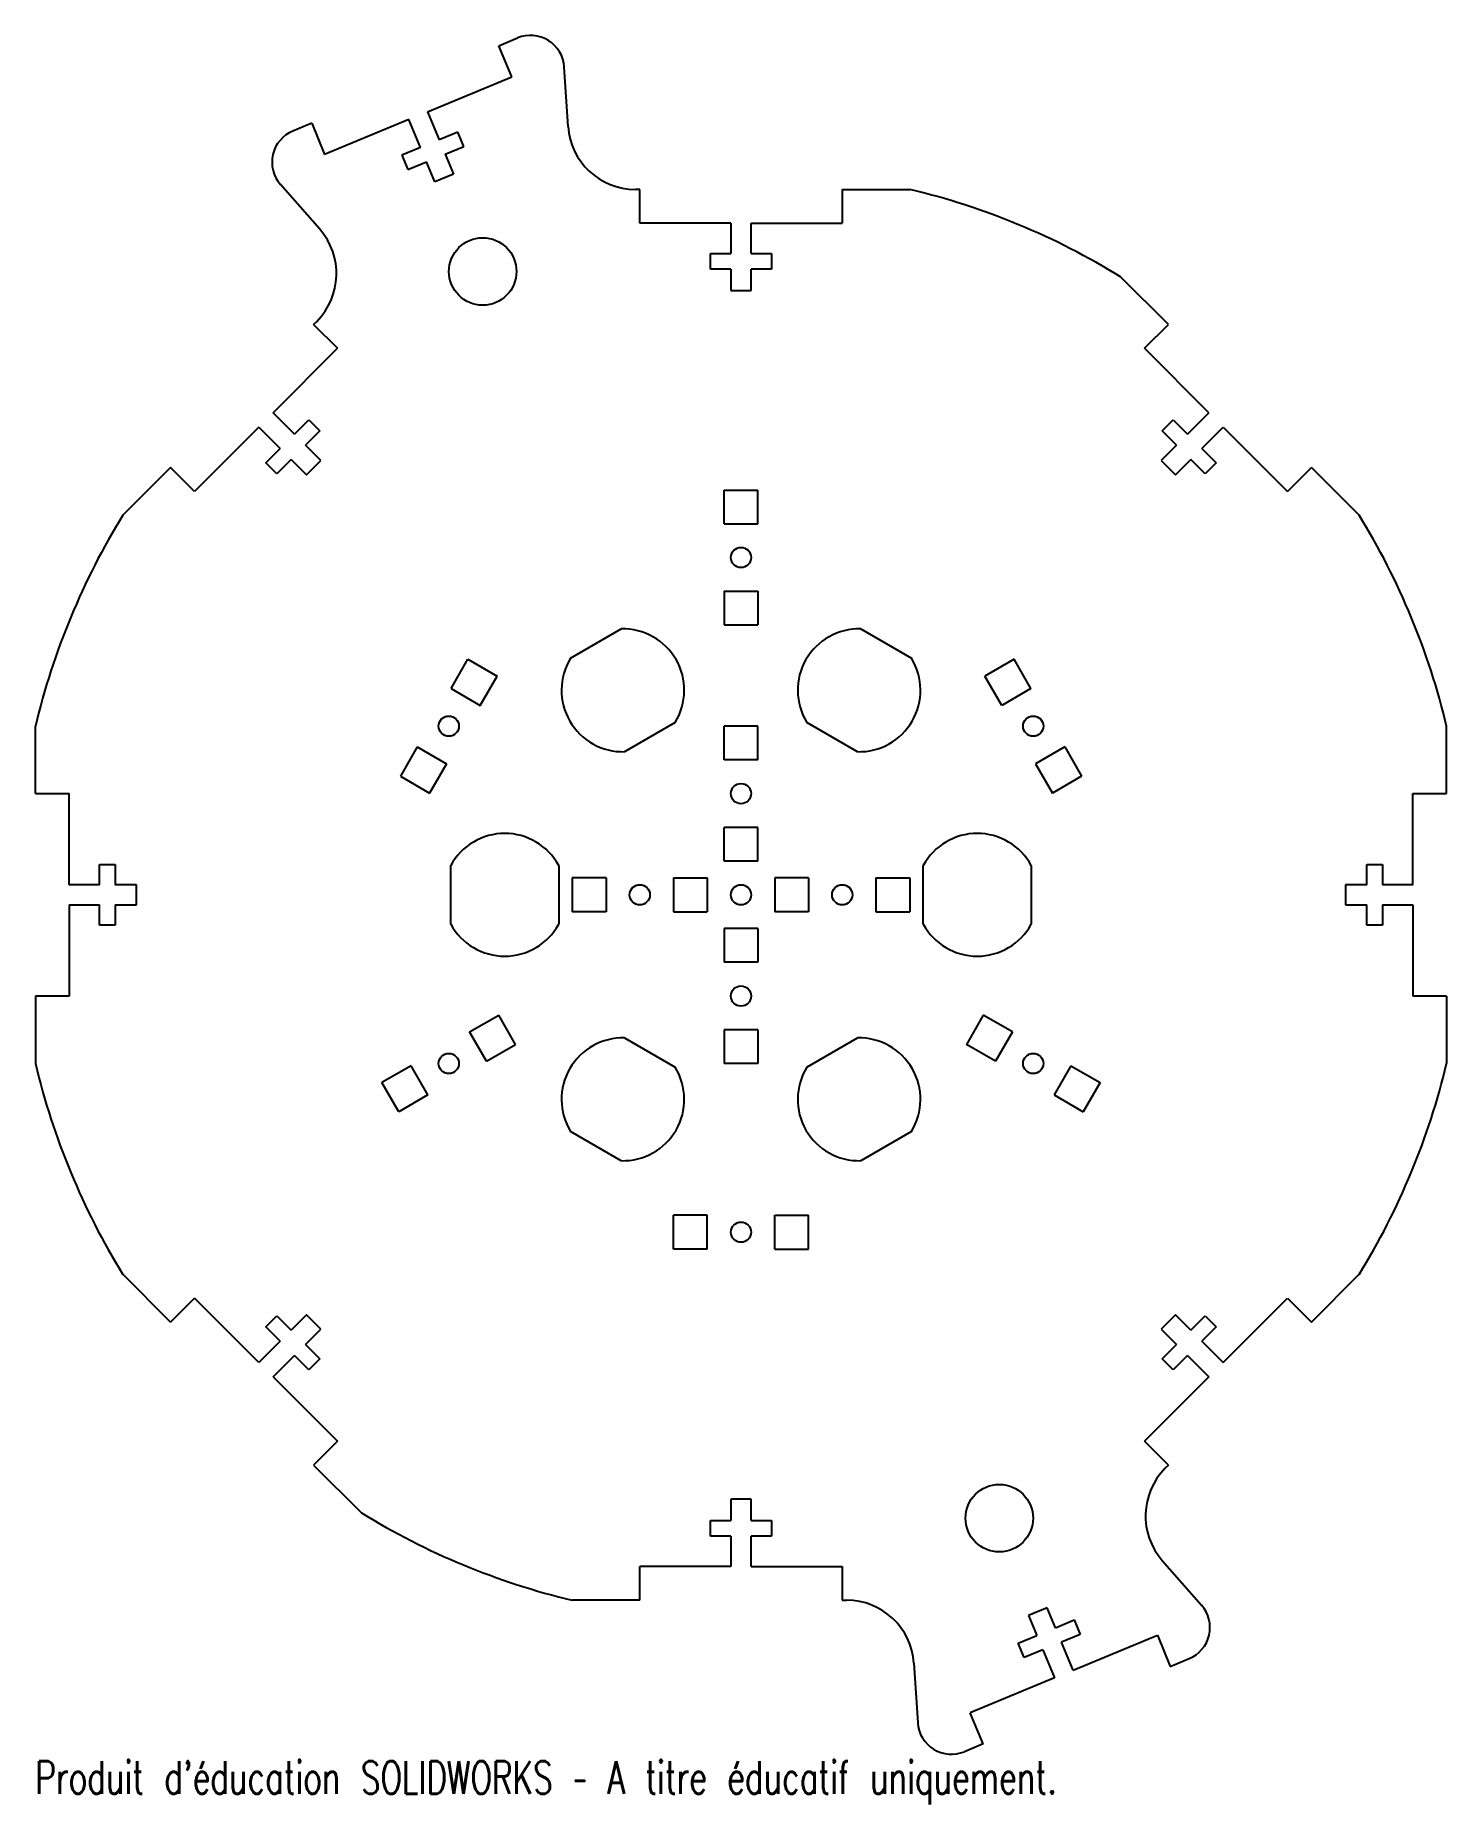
# Model space of a CAD drawing. Header units: millimetres. Extents: x -105 to 105, y -135 to 127.
import ezdxf

# ---------------------------------------------------------------- set-up
doc = ezdxf.new("R2010")
doc.units = ezdxf.units.MM
doc.styles.add('SLDTEXTSTYLE0', font='TXT', dxfattribs={"width": 0.7, "bigfont": 'bigfont'})

msp = doc.modelspace()

# ---------------------------------------------------------------- linework, layer by layer
at = {"color": 7, "linetype": 'Continuous', "lineweight": 25}
for p, q in [((-35.89, 125.84), (-33.1, 127)), ((-33.98, 121.23), (-35.89, 125.84)), ((-46.45, 116.06), (-33.98, 121.23)), ((-25.61, 113.9), (-26.19, 122.71)), ((-46.45, 116.06), (-44.73, 111.9)), ((-63.61, 114.36), (-66.4, 113.21)), ((-63.61, 114.36), (-61.69, 109.74)), ((-49.22, 114.91), (-61.69, 109.74)), ((-47.5, 110.75), (-49.22, 114.91)), ((-41.96, 113.05), (-44.73, 111.9)), ((-41.08, 110.92), (-41.96, 113.05)), ((-47.5, 110.75), (-50.27, 109.61)), ((-43.85, 109.78), (-41.08, 110.92)), ((-50.27, 109.61), (-49.39, 107.48)), ((-49.39, 107.48), (-46.62, 108.63)), ((-45.39, 105.67), (-46.62, 108.63)), ((-43.85, 109.78), (-42.62, 106.82)), ((-62.42, 98.65), (-68.25, 105.29)), ((-42.62, 106.82), (-45.39, 105.67)), ((-15, 104.55), (-15.64, 104.55)), ((-15, 99.55), (-15, 104.55)), ((15, 104.55), (25, 104.55)), ((15, 104.55), (15, 99.55)), ((-1.5, 99.55), (-15, 99.55)), ((-1.5, 99.55), (-1.5, 95.05)), ((1.5, 99.55), (15, 99.55)), ((1.5, 95.05), (1.5, 99.55)), ((-4.5, 92.75), (-4.5, 95.05)), ((-4.5, 95.05), (-1.5, 95.05)), ((1.5, 95.05), (4.5, 95.05)), ((4.5, 95.05), (4.5, 92.75)), ((-1.5, 92.75), (-4.5, 92.75)), ((-1.5, 92.75), (-1.5, 89.55)), ((4.5, 92.75), (1.5, 92.75)), ((1.5, 89.55), (1.5, 92.75)), ((-1.5, 89.55), (1.5, 89.55)), ((63.32, 84.54), (56.25, 91.61)), ((-63.32, 84.54), (-62.87, 84.99)), ((-63.32, 84.54), (-59.79, 81)), ((59.79, 81), (63.32, 84.54)), ((-69.33, 71.45), (-59.79, 81)), ((69.33, 71.45), (59.79, 81)), ((-66.15, 68.27), (-69.33, 71.45)), ((69.33, 71.45), (66.15, 68.27)), ((-71.45, 69.33), (-81, 59.79)), ((-71.45, 69.33), (-68.27, 66.15)), ((-66.15, 68.27), (-64.03, 70.39)), ((-62.4, 68.77), (-64.53, 66.65)), ((-64.03, 70.39), (-62.4, 68.77)), ((62.4, 68.77), (64.03, 70.39)), ((64.53, 66.65), (62.4, 68.77)), ((64.03, 70.39), (66.15, 68.27)), ((68.27, 66.15), (71.45, 69.33)), ((71.45, 69.33), (81, 59.79)), ((-70.39, 64.03), (-68.27, 66.15)), ((-62.26, 64.38), (-64.53, 66.65)), ((64.53, 66.65), (62.26, 64.38)), ((68.27, 66.15), (70.39, 64.03)), ((-84.54, 63.32), (-91.61, 56.25)), ((-81, 59.79), (-84.54, 63.32)), ((-68.77, 62.4), (-70.39, 64.03)), ((-66.65, 64.53), (-68.77, 62.4)), ((-66.65, 64.53), (-64.38, 62.26)), ((-64.38, 62.26), (-62.26, 64.38)), ((62.26, 64.38), (64.38, 62.26)), ((64.38, 62.26), (66.65, 64.53)), ((68.77, 62.4), (66.65, 64.53)), ((70.39, 64.03), (68.77, 62.4)), ((84.54, 63.32), (81, 59.79)), ((84.54, 63.32), (91.61, 56.25)), ((-2.5, 55), (-2.5, 60)), ((-2.5, 60), (2.5, 60)), ((2.5, 55), (2.5, 60)), ((-2.5, 55), (2.5, 55)), ((-2.5, 45), (-2.5, 40)), ((-2.5, 45), (2.5, 45)), ((2.5, 45), (2.5, 40)), ((-25.26, 35.07), (-17.74, 39.41)), ((-2.5, 40), (2.5, 40)), ((17.74, 39.41), (25.26, 35.07)), ((-42.97, 30.58), (-40.47, 34.91)), ((-40.47, 34.91), (-36.14, 32.41)), ((40.47, 34.91), (36.14, 32.41)), ((42.97, 30.58), (40.47, 34.91)), ((-38.64, 28.08), (-36.14, 32.41)), ((38.64, 28.08), (36.14, 32.41)), ((-42.97, 30.58), (-38.64, 28.08)), ((42.97, 30.58), (38.64, 28.08)), ((-104.55, 15), (-104.55, 25)), ((-9.74, 25.55), (-17.26, 21.21)), ((2.5, 25), (-2.5, 25)), ((-2.5, 20), (-2.5, 25)), ((2.5, 20), (2.5, 25)), ((17.26, 21.21), (9.74, 25.55)), ((104.55, 15), (104.55, 25)), ((-47.97, 21.92), (-50.47, 17.59)), ((-47.97, 21.92), (-43.64, 19.42)), ((47.97, 21.92), (43.64, 19.42)), ((47.97, 21.92), (50.47, 17.59)), ((-43.64, 19.42), (-46.14, 15.09)), ((2.5, 20), (-2.5, 20)), ((43.64, 19.42), (46.14, 15.09)), ((-50.47, 17.59), (-46.14, 15.09)), ((50.47, 17.59), (46.14, 15.09)), ((-104.55, 15), (-99.55, 15)), ((-99.55, 1.5), (-99.55, 15)), ((99.55, 1.5), (99.55, 15)), ((99.55, 15), (104.55, 15)), ((2.5, 10), (-2.5, 10)), ((-2.5, 5), (-2.5, 10)), ((2.5, 5), (2.5, 10)), ((-95.05, 1.5), (-95.05, 4.5)), ((-95.05, 4.5), (-92.75, 4.5)), ((-92.75, 4.5), (-92.75, 1.5)), ((-43, -4.34), (-43, 4.34)), ((-27, 4.34), (-27, -4.34)), ((2.5, 5), (-2.5, 5)), ((27, -4.34), (27, 4.34)), ((43, 4.34), (43, -4.34)), ((92.75, 1.5), (92.75, 4.5)), ((92.75, 4.5), (95.05, 4.5)), ((95.05, 4.5), (95.05, 1.5)), ((-95.05, 1.5), (-99.55, 1.5)), ((-89.55, 1.5), (-92.75, 1.5)), ((-89.55, -1.5), (-89.55, 1.5)), ((-25, 2.5), (-25, -2.5)), ((-20, 2.5), (-25, 2.5)), ((-20, 2.5), (-20, -2.5)), ((-10, 2.5), (-5, 2.5)), ((-10, 2.5), (-10, -2.5)), ((-5, 2.5), (-5, -2.5)), ((5, 2.5), (5, -2.5)), ((10, 2.5), (5, 2.5)), ((10, 2.5), (10, -2.5)), ((20, 2.5), (25, 2.5)), ((20, 2.5), (20, -2.5)), ((25, 2.5), (25, -2.5)), ((89.55, 1.5), (89.55, -1.5)), ((92.75, 1.5), (89.55, 1.5)), ((99.55, 1.5), (95.05, 1.5)), ((-99.55, -1.5), (-95.05, -1.5)), ((-99.55, -1.5), (-99.55, -15)), ((-95.05, -4.5), (-95.05, -1.5)), ((-92.75, -1.5), (-89.55, -1.5)), ((-92.75, -1.5), (-92.75, -4.5)), ((-20, -2.5), (-25, -2.5)), ((-10, -2.5), (-5, -2.5)), ((10, -2.5), (5, -2.5)), ((20, -2.5), (25, -2.5)), ((89.55, -1.5), (92.75, -1.5)), ((92.75, -4.5), (92.75, -1.5)), ((95.05, -1.5), (99.55, -1.5)), ((95.05, -1.5), (95.05, -4.5)), ((99.55, -1.5), (99.55, -15)), ((-92.75, -4.5), (-95.05, -4.5)), ((-2.5, -5), (-2.5, -10)), ((2.5, -5), (-2.5, -5)), ((2.5, -5), (2.5, -10)), ((95.05, -4.5), (92.75, -4.5)), ((2.5, -10), (-2.5, -10)), ((-99.55, -15), (-104.55, -15)), ((-104.55, -15), (-104.55, -25)), ((104.55, -15), (99.55, -15)), ((104.55, -15), (104.55, -25)), ((-40.22, -20.33), (-35.89, -17.83)), ((-33.39, -22.17), (-35.89, -17.83)), ((35.89, -17.83), (33.39, -22.17)), ((40.22, -20.33), (35.89, -17.83)), ((-37.72, -24.67), (-40.22, -20.33)), ((-2.5, -20), (-2.5, -25)), ((2.5, -20), (-2.5, -20)), ((2.5, -20), (2.5, -25)), ((40.22, -20.33), (37.72, -24.67)), ((-37.72, -24.67), (-33.39, -22.17)), ((-17.26, -21.21), (-9.74, -25.55)), ((9.74, -25.55), (17.26, -21.21)), ((37.72, -24.67), (33.39, -22.17)), ((-48.88, -25.33), (-53.21, -27.83)), ((-46.38, -29.67), (-48.88, -25.33)), ((2.5, -25), (-2.5, -25)), ((48.88, -25.33), (46.38, -29.67)), ((48.88, -25.33), (53.21, -27.83)), ((-50.71, -32.17), (-53.21, -27.83)), ((53.21, -27.83), (50.71, -32.17)), ((-46.38, -29.67), (-50.71, -32.17)), ((46.38, -29.67), (50.71, -32.17)), ((-17.74, -39.41), (-25.26, -35.07)), ((25.26, -35.07), (17.74, -39.41)), ((-10, -52.5), (-10, -47.5)), ((-5, -47.5), (-10, -47.5)), ((-5, -52.5), (-5, -47.5)), ((5, -52.5), (5, -47.5)), ((5, -47.5), (10, -47.5)), ((10, -52.5), (10, -47.5)), ((-5, -52.5), (-10, -52.5)), ((5, -52.5), (10, -52.5)), ((-84.54, -63.32), (-91.61, -56.25)), ((84.54, -63.32), (91.61, -56.25)), ((-84.54, -63.32), (-81, -59.79)), ((-71.45, -69.33), (-81, -59.79)), ((71.45, -69.33), (81, -59.79)), ((81, -59.79), (84.54, -63.32)), ((-70.39, -64.03), (-68.77, -62.4)), ((-68.77, -62.4), (-66.65, -64.53)), ((-64.38, -62.26), (-66.65, -64.53)), ((-62.26, -64.38), (-64.38, -62.26)), ((64.38, -62.26), (62.26, -64.38)), ((66.65, -64.53), (64.38, -62.26)), ((66.65, -64.53), (68.77, -62.4)), ((68.77, -62.4), (70.39, -64.03)), ((-68.27, -66.15), (-70.39, -64.03)), ((-64.53, -66.65), (-62.26, -64.38)), ((62.26, -64.38), (64.53, -66.65)), ((70.39, -64.03), (68.27, -66.15)), ((-68.27, -66.15), (-71.45, -69.33)), ((-64.53, -66.65), (-62.4, -68.77)), ((62.4, -68.77), (64.53, -66.65)), ((71.45, -69.33), (68.27, -66.15)), ((-69.33, -71.45), (-66.15, -68.27)), ((-64.03, -70.39), (-66.15, -68.27)), ((-62.4, -68.77), (-64.03, -70.39)), ((64.03, -70.39), (62.4, -68.77)), ((66.15, -68.27), (64.03, -70.39)), ((66.15, -68.27), (69.33, -71.45)), ((-69.33, -71.45), (-59.79, -81)), ((69.33, -71.45), (59.79, -81)), ((-59.79, -81), (-63.32, -84.54)), ((63.32, -84.54), (59.79, -81)), ((-63.32, -84.54), (-56.25, -91.61)), ((63.32, -84.54), (62.87, -84.99)), ((-1.5, -89.55), (-1.5, -92.75)), ((1.5, -89.55), (-1.5, -89.55)), ((1.5, -92.75), (1.5, -89.55)), ((-4.5, -95.05), (-4.5, -92.75)), ((-4.5, -92.75), (-1.5, -92.75)), ((1.5, -92.75), (4.5, -92.75)), ((4.5, -92.75), (4.5, -95.05)), ((-1.5, -95.05), (-4.5, -95.05)), ((-1.5, -95.05), (-1.5, -99.55)), ((4.5, -95.05), (1.5, -95.05)), ((1.5, -99.55), (1.5, -95.05)), ((-15, -104.55), (-15, -99.55)), ((-1.5, -99.55), (-15, -99.55)), ((1.5, -99.55), (15, -99.55)), ((15, -99.55), (15, -104.55)), ((62.42, -98.65), (68.25, -105.29)), ((-15, -104.55), (-25, -104.55)), ((15, -104.55), (15.64, -104.55)), ((45.39, -105.67), (42.62, -106.82)), ((42.62, -106.82), (43.85, -109.78)), ((46.62, -108.63), (45.39, -105.67)), ((46.62, -108.63), (49.39, -107.48)), ((49.39, -107.48), (50.27, -109.61)), ((41.08, -110.92), (43.85, -109.78)), ((50.27, -109.61), (47.5, -110.75)), ((49.22, -114.91), (61.69, -109.74)), ((61.69, -109.74), (63.61, -114.36)), ((41.96, -113.05), (41.08, -110.92)), ((44.73, -111.9), (41.96, -113.05)), ((44.73, -111.9), (46.45, -116.06)), ((49.22, -114.91), (47.5, -110.75)), ((25.61, -113.9), (26.19, -122.71)), ((63.61, -114.36), (66.4, -113.21)), ((46.45, -116.06), (33.98, -121.23)), ((35.89, -125.84), (33.98, -121.23)), ((35.89, -125.84), (33.1, -127))]:
    msp.add_line(p, q, dxfattribs=at)
for centre, radius in [((-38.27, 92.39), 5), ((0, 50), 1.5), ((-43.3, 25), 1.5), ((43.3, 25), 1.5), ((0, 15), 1.5), ((-15, 0), 1.5), ((0, 0), 1.5), ((15, 0), 1.5), ((0, -15), 1.5), ((-43.3, -25), 1.5), ((43.3, -25), 1.5), ((0, -50), 1.5), ((38.27, -92.39), 5)]:
    msp.add_circle(centre, radius, dxfattribs=at)
for centre, radius, start, end in [((-31.18, 122.38), 5, 3.7625, 112.5), ((-64.49, 108.59), 5, 112.5, 221.2375), ((-15.64, 114.55), 10, 183.7625, 270), ((0, 0), 107.5, 58.4477, 76.5523), ((-69.94, 92.06), 10, 315, 41.2375), ((0, 0), 107.5, 148.4477, 166.5523), ((0, 0), 107.5, 13.4477, 31.5523), ((-17.5, 30.31), 9.1, 328.4635, 91.5365), ((17.5, 30.31), 9.1, 88.4635, 211.5365), ((-17.5, 30.31), 9.1, 148.4635, 271.5365), ((17.5, 30.31), 9.1, 268.4635, 31.5365), ((-35, 0), 9.1, 28.4635, 151.5365), ((35, 0), 9.1, 28.4635, 151.5365), ((-35, 0), 9.1, 208.4635, 331.5365), ((35, 0), 9.1, 208.4635, 331.5365), ((-17.5, -30.31), 9.1, 88.4635, 211.5365), ((17.5, -30.31), 9.1, 328.4635, 91.5365), ((0, 0), 107.5, 193.4477, 211.5523), ((-17.5, -30.31), 9.1, 268.4635, 31.5365), ((17.5, -30.31), 9.1, 148.4635, 271.5365), ((0, 0), 107.5, 328.4477, 346.5523), ((69.94, -92.06), 10, 135, 221.2375), ((0, 0), 107.5, 238.4477, 256.5523), ((15.64, -114.55), 10, 3.7625, 90), ((64.49, -108.59), 5, 292.5, 41.2375), ((31.18, -122.38), 5, 183.7625, 292.5)]:
    msp.add_arc(centre, radius, start, end, dxfattribs=at)

# ---------------------------------------------------------------- texts
at = {"color": 7, "linetype": 'Continuous', "insert": (-104.55, -128.4), "char_height": 4.8336, "attachment_point": 1, "style": 'SLDTEXTSTYLE0'}
msp.add_mtext("Produit d'éducation SOLIDWORKS – A titre éducatif uniquement.", dxfattribs=at)

doc.saveas('drawing.dxf')
